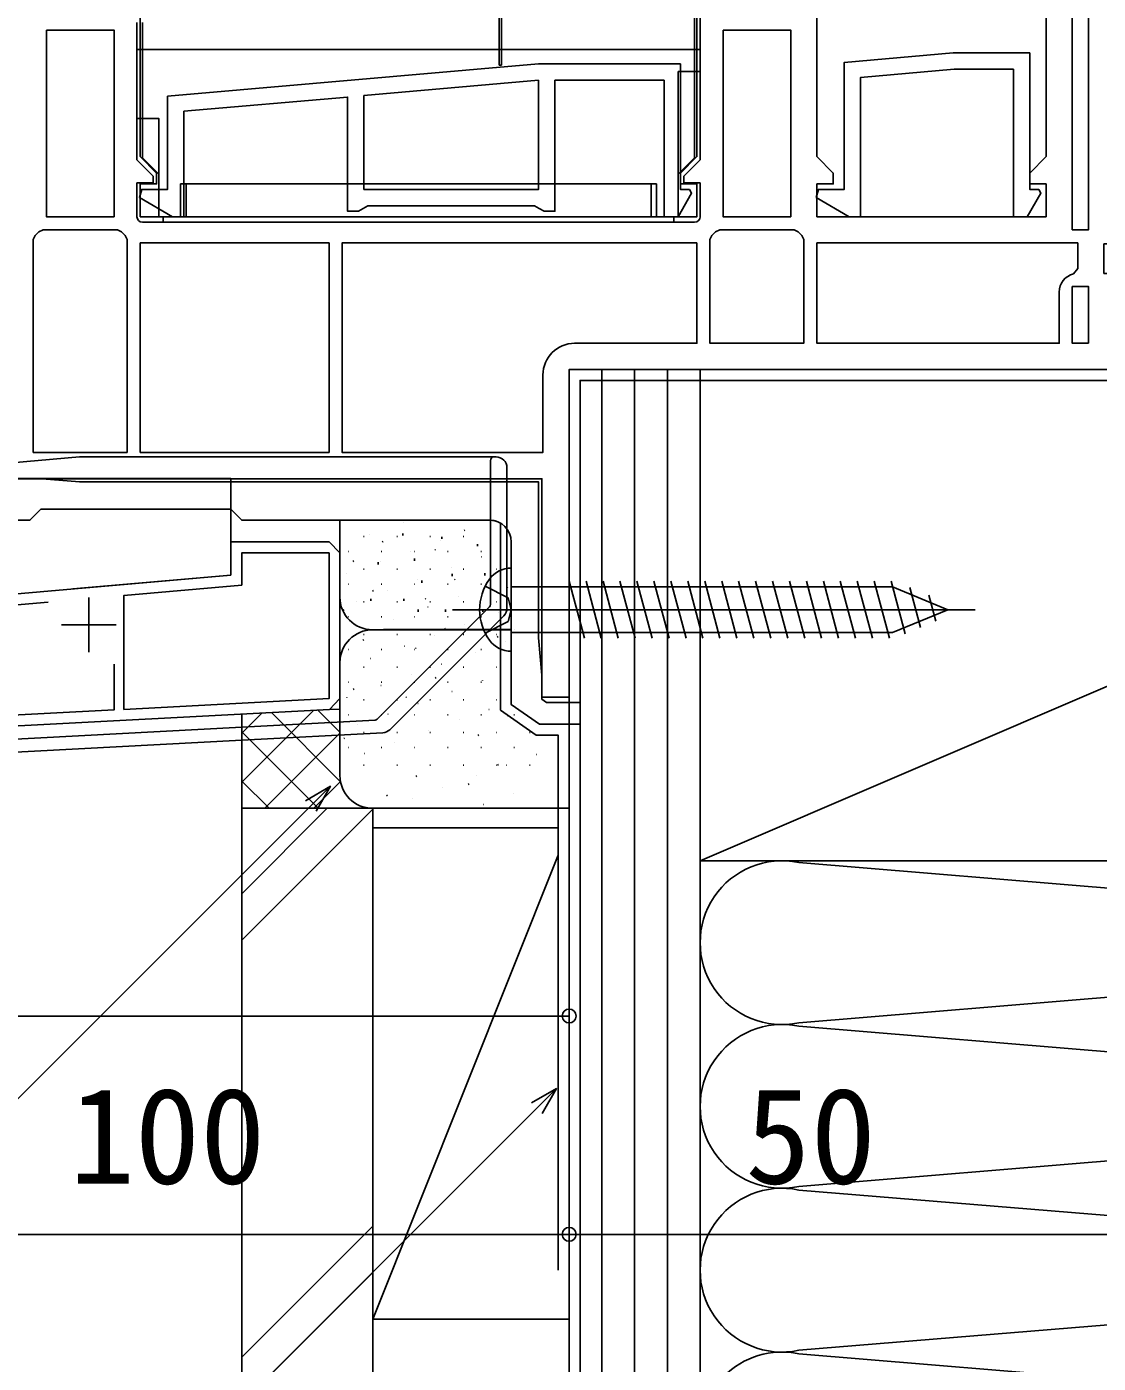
# Model space of a CAD drawing. Units: millimetres, scale not verified. Extents: x -525 to 525, y -783 to 779.
# Drawn here: x -334 to -235.8, y 379.3 to 501.7 of the extents above; entities that cross this region are included whole.
import ezdxf
from ezdxf.enums import TextEntityAlignment as Align

# ---------------------------------------------------------------- set-up
doc = ezdxf.new("R2010")
doc.units = ezdxf.units.MM
doc.header["$LTSCALE"] = 4
for name, color, linetype in [('0-2_YKK_11', 7, 'Continuous'), ('0-4_YKK_13', 4, 'Continuous'), ('0-5_YKK_D', 6, 'Continuous'), ('0-7_YSS_K', 3, 'Continuous'), ('0-8_YSS_KE', 3, 'Continuous')]:
    doc.layers.add(name, color=color, linetype=linetype)
doc.styles.add('ＭＳ ゴシック', font='')
doc.styles.get('ＭＳ ゴシック').set_extended_font_data('MS Gothic')

msp = doc.modelspace()

# ---------------------------------------------------------------- linework, layer by layer
at = {"layer": '0-2_YKK_11'}
for p, q in [((-333.174, 482.589), (-333.35, 482.208)), ((-271.174, 482.589), (-271.35, 482.208)), ((-305.25, 440.151), (-305.25, 453.502)), ((-328.25, 449.402), (-328.25, 444.402)), ((-330.75, 446.902), (-325.75, 446.902)), ((-306.198, 439.152), (-305.25, 440.151))]:
    msp.add_line(p, q, dxfattribs=at)
for points in [[(-272.55, 510.3), (-272.55, 489.8), (-274.05, 488.3), (-274.05, 487.3), (-272.55, 487.3), (-272.55, 484.3), (-323.55, 484.3), (-323.55, 487.3), (-322.05, 487.3), (-322.05, 488.3), (-323.55, 489.8), (-323.55, 510.3)], [(-240.55, 507.8), (-240.55, 489.8), (-242.05, 488.3), (-242.05, 487.3), (-240.55, 487.3), (-240.55, 484.3), (-261.55, 484.3), (-261.55, 487.3), (-260.05, 487.3), (-260.05, 488.3), (-261.55, 489.8), (-261.55, 510.3)], [(-346.05, 460.3), (-286.75, 460.3), (-286.75, 440.3), (-284.25, 440.3), (-284.25, 470.3), (-234.25, 470.3), (-234.25, 474.376), (-234.438, 474.766), (-234.438, 475.234), (-234.25, 475.625), (-234.25, 479.1), (-235.25, 479.1), (-235.25, 481.8), (-234.25, 481.8), (-234.25, 498.3), (-221.342, 498.3), (-221.046, 498.05), (-220.75, 497.8), (-219.25, 497.8), (-219.25, 500.3), (-234.25, 500.3), (-234.25, 509.3), (-239.05, 509.3)], [(-333.35, 482.208), (-333.35, 462.7), (-324.75, 462.7), (-324.75, 482.208), (-324.926, 482.589)], [(-325.261, 482.924), (-325.642, 483.1), (-332.458, 483.1), (-332.839, 482.924)], [(-271.35, 482.208), (-271.35, 472.7), (-262.75, 472.7), (-262.75, 482.208), (-262.926, 482.589)], [(-263.261, 482.924), (-263.642, 483.1), (-270.458, 483.1), (-270.839, 482.924)], [(-272.55, 481.9), (-305.05, 481.9), (-305.05, 462.7), (-286.65, 462.7), (-286.65, 469.8)], [(-283.75, 472.7), (-272.55, 472.7), (-272.55, 481.9)], [(-237.65, 481.9), (-261.55, 481.9), (-261.55, 472.7), (-239.35, 472.7), (-239.35, 477.4)], [(-238.036, 479.056), (-237.65, 479.542), (-237.65, 481.9)], [(-344.3, 459.3), (-343.05, 459.3), (-343.05, 460), (-340.15, 460), (-340.15, 459.1), (-341.85, 459.1), (-341.85, 457.5), (-334.85, 457.5), (-334.85, 459.1), (-336.55, 459.1), (-336.55, 460.3), (-332.55, 460.3), (-329.121, 460)], [(-329.121, 460), (-287.05, 460), (-287.05, 445.729), (-286.75, 442.3), (-286.75, 440.092), (-286.333, 439.8), (-283.25, 439.8), (-283.25, 437.8), (-286.964, 437.8), (-289.55, 439.611), (-289.55, 454.5)], [(-291.55, 456.5), (-314.25, 456.5), (-315.25, 457.5), (-332.65, 457.5), (-333.65, 456.5), (-343.05, 456.5), (-343.05, 458.1), (-343.565, 458.1), (-343.775, 458.014)], [(-305.25, 453.502), (-306.25, 454.502), (-315.25, 454.502), (-315.25, 451.469), (-353.351, 448.135)], [(-325.95, 443.302), (-325.95, 439.118), (-351.05, 437.803), (-351.05, 447.333), (-331.996, 449)], [(-306.198, 439.152), (-305.25, 439.202), (-305.25, 440.137)], [(-382.88, 434.205), (-382.875, 434.394), (-382.601, 435.148), (-352.05, 436.749), (-352.05, 435.702), (-351.05, 435.702), (-351.05, 436.801), (-306.198, 439.152)]]:
    msp.add_lwpolyline(points, dxfattribs=at)
for points in [[(-238.15, 506.9), (-238.15, 483.1), (-236.65, 483.1), (-236.65, 506.9)], [(-332.15, 501.4), (-332.15, 484.3), (-325.95, 484.3), (-325.95, 501.4)], [(-270.15, 501.4), (-270.15, 484.3), (-263.95, 484.3), (-263.95, 501.4)], [(-321.05, 495.325), (-287.05, 498.3), (-274.05, 498.3), (-274.05, 486.8), (-273.223, 486.8), (-273.027, 486.46), (-274.274, 484.3), (-275.55, 484.3), (-275.55, 496.8), (-285.55, 496.8), (-285.55, 484.8), (-286.55, 484.8), (-286.983, 485.05), (-287.416, 485.3), (-302.684, 485.3), (-303.117, 485.05), (-303.55, 484.8), (-304.55, 484.8), (-304.55, 495.263), (-319.55, 493.951), (-319.55, 484.3), (-320.586, 484.3), (-323.617, 486.05), (-323.416, 486.8), (-321.05, 486.8)], [(-243.55, 497.8), (-243.55, 484.3), (-242.274, 484.3), (-241.027, 486.46), (-241.223, 486.8), (-242.05, 486.8), (-242.05, 499.3), (-249.05, 499.3), (-259.05, 498.425), (-259.05, 486.8), (-261.416, 486.8), (-261.617, 486.05), (-258.586, 484.3), (-257.55, 484.3), (-257.55, 497.051), (-248.985, 497.8)], [(-287.05, 496.794), (-303.05, 495.394), (-303.05, 486.8), (-287.05, 486.8)], [(-306.25, 462.7), (-306.25, 481.9), (-323.55, 481.9), (-323.55, 462.7)], [(-236.65, 472.7), (-236.65, 477.9), (-238.15, 477.9), (-238.15, 472.7)], [(-325.05, 439.165), (-306.25, 440.151), (-306.25, 453.502), (-314.25, 453.502), (-314.25, 450.552), (-325.05, 449.607)]]:
    msp.add_lwpolyline(points, close=True, dxfattribs=at)
for centre, radius, start, end in [((-335.05, 484.8), 2.9, 310.32022, 319.67978), ((-323.05, 484.8), 2.9, 220.32022, 229.67978), ((-273.05, 484.8), 2.9, 310.32022, 319.67978), ((-261.05, 484.8), 2.9, 220.32022, 229.67978), ((-237.65, 477.4), 1.7, 103.13657, 180), ((-283.75, 469.8), 2.9, 90.00001, 179.99999), ((-291.55, 454.5), 2, 0.00001, 89.99999)]:
    msp.add_arc(centre, radius, start, end, dxfattribs=at)
at = {"layer": '0-4_YKK_13'}
for p, q in [((-290.45, 499.6), (-290.45, 505.6)), ((-272.75, 505.6), (-272.75, 499.6)), ((-323.85, 499.6), (-323.85, 502.1)), ((-323.35, 502.1), (-323.35, 499.6)), ((-290.65, 503.1), (-290.65, 499.6)), ((-272.25, 503.1), (-272.25, 499.6)), ((-323.35, 499.6), (-323.85, 499.6)), ((-323.85, 493.3), (-323.85, 499.6)), ((-290.65, 498.164), (-290.65, 499.6)), ((-290.45, 499.6), (-290.65, 499.6)), ((-272.25, 499.6), (-272.75, 499.6)), ((-272.25, 499.6), (-272.25, 497.6)), ((-274.25, 497.6), (-272.75, 497.6)), ((-272.75, 497.6), (-272.75, 489.7)), ((-272.25, 497.6), (-272.75, 497.6)), ((-272.25, 497.6), (-272.25, 489.5)), ((-323.85, 493.3), (-323.35, 493.3)), ((-323.85, 489.5), (-323.85, 493.3)), ((-323.35, 493.3), (-323.35, 489.7)), ((-323.85, 489.5), (-322.35, 488)), ((-321.85, 488.2), (-323.35, 489.7)), ((-272.75, 489.7), (-274.25, 488.2)), ((-273.75, 488), (-272.25, 489.5)), ((-323.85, 487.4), (-322.35, 487.4)), ((-323.85, 484.3), (-323.85, 487.4)), ((-322.35, 488), (-322.35, 487.4)), ((-319.35, 487.3), (-319.35, 484.3)), ((-276.75, 484.3), (-276.75, 487.3)), ((-273.75, 487.4), (-273.75, 488)), ((-321.45, 483.8), (-323.35, 483.8)), ((-321.45, 483.8), (-321.45, 484.3)), ((-274.65, 483.8), (-321.45, 483.8)), ((-319.35, 484.3), (-319.85, 484.3)), ((-319.35, 484.3), (-276.75, 484.3)), ((-276.25, 484.3), (-276.75, 484.3)), ((-274.65, 483.8), (-274.65, 484.3)), ((-272.75, 483.8), (-274.65, 483.8)), ((-329.113, 462.302), (-354.41, 460.088)), ((-329.113, 462.302), (-291.15, 462.302)), ((-291.45, 461.961), (-291.45, 461.483)), ((-291.15, 462.302), (-290.95, 462.302)), ((-291.45, 461.483), (-291.45, 448.78)), ((-289.95, 461.302), (-289.95, 448.449)), ((-315.25, 451.468), (-315.25, 460.302)), ((-289.55, 444.5), (-289.55, 452.1)), ((-329.72, 450.203), (-315.25, 451.468)), ((-284.251, 450.9), (-282.858, 445.7)), ((-282.698, 450.9), (-281.305, 445.7)), ((-281.145, 450.9), (-279.752, 445.7)), ((-279.593, 450.9), (-278.199, 445.7)), ((-278.04, 450.9), (-276.646, 445.7)), ((-276.487, 450.9), (-275.093, 445.7)), ((-274.934, 450.9), (-273.54, 445.7)), ((-273.381, 450.9), (-271.988, 445.7)), ((-271.828, 450.9), (-270.435, 445.7)), ((-270.275, 450.9), (-268.882, 445.7)), ((-268.722, 450.9), (-267.329, 445.7)), ((-267.169, 450.9), (-265.776, 445.7)), ((-265.616, 450.9), (-264.223, 445.7)), ((-264.063, 450.9), (-262.67, 445.7)), ((-262.51, 450.9), (-261.117, 445.7)), ((-260.958, 450.9), (-259.564, 445.7)), ((-259.405, 450.9), (-258.011, 445.7)), ((-257.852, 450.9), (-256.458, 445.7)), ((-256.299, 450.9), (-254.905, 445.7)), ((-254.746, 450.9), (-253.456, 446.087)), ((-291.942, 450.45), (-289.823, 449.394)), ((-289.55, 448.3), (-289.823, 449.394)), ((-289.55, 450.4), (-254.62, 450.4)), ((-249.55, 448.3), (-254.62, 450.4)), ((-253.044, 450.342), (-252.058, 446.666)), ((-251.297, 449.619), (-250.661, 447.245)), ((-291.538, 448.568), (-301.839, 438.267)), ((-294.95, 448.3), (-247.05, 448.3)), ((-289.55, 448.3), (-289.823, 447.206)), ((-249.55, 448.3), (-254.62, 446.2)), ((-300.679, 437.306), (-290.243, 447.742)), ((-291.942, 446.15), (-289.823, 447.206)), ((-290.243, 447.742), (-290.242, 447.742)), ((-289.55, 446.2), (-254.62, 446.2)), ((-350.45, 435.642), (-314.25, 437.539)), ((-302.036, 438.179), (-314.25, 437.539)), ((-300.679, 437.306), (-300.679, 437.306)), ((-350.15, 434.457), (-314.25, 436.338)), ((-314.25, 436.338), (-301.333, 437.014)), ((-301.333, 437.014), (-301.333, 437.015))]:
    msp.add_line(p, q, dxfattribs=at)
for points in [[(-274.25, 497.6), (-274.25, 484.3), (-276.25, 484.3), (-276.25, 487.3), (-319.85, 487.3), (-319.85, 484.3), (-321.85, 484.3), (-321.85, 493.3), (-323.35, 493.3), (-323.35, 499.6), (-290.65, 499.6)], [(-290.65, 498.164), (-290.45, 498.181), (-290.45, 499.6)], [(-290.45, 499.6), (-272.75, 499.6), (-272.75, 497.6)], [(-273.75, 487.4), (-272.25, 487.4), (-272.25, 484.3)], [(-358.25, 447.54), (-358.25, 460.302), (-315.25, 460.302)]]:
    msp.add_lwpolyline(points, dxfattribs=at)
for centre, radius, start, end in [((-323.35, 484.3), 0.5, 180, 270), ((-272.75, 484.3), 0.5, 270, 0), ((-291.105, 461.959), 0.345, 97.52871, 179.68964), ((-290.95, 461.302), 1, 0, 90), ((-289.599, 449.701), 2.4, 88.83014, 144.29996), ((-287.65, 448.3), 4.8, 144.29996, 215.70004), ((-291.75, 448.78), 0.3, 315, 0), ((-290.95, 448.449), 1, 315, 0), ((-289.599, 446.9), 2.4, 215.70004, 271.16986), ((-302.051, 438.479), 0.3, 273, 315), ((-301.386, 438.013), 1, 273, 315)]:
    msp.add_arc(centre, radius, start, end, dxfattribs=at)
at = {"layer": '0-5_YKK_D'}
for p, q in [((-284.25, 439.8), (-284.25, 390.079)), ((-284.25, 439.8), (-284.25, 390.079)), ((-284.25, 427.8), (-284.25, 410.079)), ((-284.25, 411.079), (-364.25, 411.079)), ((-384.25, 391.079), (-284.25, 391.079)), ((-284.25, 391.079), (-234.25, 391.079))]:
    msp.add_line(p, q, dxfattribs=at)
for points in [[(-306.123, 432.126), (-307.926, 430.323), (-364.043, 374.207), (-450.286, 374.207)], [(-308.409, 430.806), (-306.123, 432.126), (-307.443, 429.84)], [(-285.412, 404.434), (-287.216, 402.631), (-343.332, 346.515), (-432.736, 346.515)], [(-287.699, 403.114), (-285.412, 404.434), (-286.732, 402.148)]]:
    msp.add_lwpolyline(points, dxfattribs=at)
for centre in [(-284.25, 411.079), (-284.25, 391.079), (-284.25, 391.079)]:
    msp.add_circle(centre, 0.637, dxfattribs=at)
at = {"layer": '0-7_YSS_K'}
for p, q in [((-281.25, 371.151), (-281.25, 470.3)), ((-278.25, 371.151), (-278.25, 470.3)), ((-275.25, 470.3), (-275.25, 371.151)), ((-272.25, 425.3), (-167.25, 470.3)), ((-272.25, 371.151), (-272.25, 470.3)), ((-305.261, 449.458), (-305.261, 456.5)), ((-305.261, 456.5), (-291.55, 456.5)), ((-299.429, 456.282), (-299.419, 456.285)), ((-293.879, 455.542), (-293.796, 455.597)), ((-303.081, 454.996), (-303.031, 454.996)), ((-302.549, 455.177), (-302.539, 455.18)), ((-301.371, 454.501), (-301.288, 454.556)), ((-300.041, 454.996), (-299.991, 454.996)), ((-299.495, 455.284), (-299.495, 455.084)), ((-297.001, 454.996), (-296.951, 454.996)), ((-296.04, 454.641), (-296.03, 454.644)), ((-295.901, 454.98), (-295.901, 454.78)), ((-293.961, 454.996), (-293.911, 454.996)), ((-292.644, 454.312), (-292.644, 454.112)), ((-304.506, 453.621), (-304.456, 453.621)), ((-301.466, 453.621), (-301.416, 453.621)), ((-298.783, 453.67), (-298.773, 453.673)), ((-298.426, 453.621), (-298.376, 453.621)), ((-296.569, 453.762), (-296.485, 453.817)), ((-295.386, 453.621), (-295.336, 453.621)), ((-292.346, 453.621), (-292.296, 453.621)), ((-292.273, 453.134), (-292.264, 453.137)), ((-304.061, 452.721), (-303.977, 452.776)), ((-303.081, 452.006), (-303.031, 452.006)), ((-301.755, 452.643), (-301.755, 452.443)), ((-301.573, 452.682), (-301.564, 452.685)), ((-300.041, 452.006), (-299.991, 452.006)), ((-298.408, 452.977), (-298.408, 452.777)), ((-297.001, 452.006), (-296.951, 452.006)), ((-295.064, 452.146), (-295.054, 452.149)), ((-293.961, 452.006), (-293.911, 452.006)), ((-290.921, 452.006), (-290.871, 452.006)), ((-304.693, 451.577), (-304.684, 451.58)), ((-304.506, 450.631), (-304.456, 450.631)), ((-301.466, 450.631), (-301.416, 450.631)), ((-298.426, 450.631), (-298.376, 450.631)), ((-298.184, 451.041), (-298.174, 451.044)), ((-297.749, 450.974), (-297.749, 450.774)), ((-295.386, 450.631), (-295.336, 450.631)), ((-294.956, 451.577), (-294.956, 451.377)), ((-294.764, 451.039), (-294.681, 451.094)), ((-292.346, 450.631), (-292.296, 450.631)), ((-291.977, 451.642), (-291.977, 451.442)), ((-302.256, 449.998), (-302.172, 450.053)), ((-300.927, 450.07), (-300.917, 450.073)), ((-294.418, 449.534), (-294.408, 449.537)), ((-291.675, 450.505), (-291.665, 450.508)), ((-289.961, 450.3), (-289.878, 450.355)), ((-304.945, 448.218), (-304.862, 448.273)), ((-303.717, 449.081), (-303.708, 449.085)), ((-303.081, 449.016), (-303.031, 449.016)), ((-302.422, 449.305), (-302.422, 449.105)), ((-300.041, 449.016), (-299.991, 449.016)), ((-299.409, 449.305), (-299.409, 449.105)), ((-298.083, 448.304), (-298.083, 448.104)), ((-297.453, 449.259), (-297.37, 449.314)), ((-297.208, 448.546), (-297.198, 448.549)), ((-297.001, 449.016), (-296.951, 449.016)), ((-295.568, 448.304), (-295.568, 448.104)), ((-293.961, 449.016), (-293.911, 449.016)), ((-292.147, 448.304), (-292.147, 448.104)), ((-290.921, 449.016), (-290.871, 449.016)), ((-304.506, 447.641), (-304.456, 447.641)), ((-301.466, 447.641), (-301.416, 447.641)), ((-300.328, 447.441), (-300.319, 447.444)), ((-298.426, 447.641), (-298.376, 447.641)), ((-295.386, 447.641), (-295.336, 447.641)), ((-293.819, 446.905), (-293.809, 446.908)), ((-292.346, 447.641), (-292.296, 447.641)), ((-290.699, 448.01), (-290.689, 448.013)), ((-303.081, 446.026), (-303.031, 446.026)), ((-302.213, 446.458), (-289.49, 446.458)), ((-289.55, 446.5), (-301.25, 446.5)), ((-300.041, 446.026), (-299.991, 446.026)), ((-297.001, 446.026), (-296.951, 446.026)), ((-296.562, 445.933), (-296.552, 445.937)), ((-295.648, 446.536), (-295.565, 446.591)), ((-293.961, 446.026), (-293.911, 446.026)), ((-290.921, 446.026), (-290.871, 446.026)), ((-290.846, 445.797), (-290.762, 445.852)), ((-304.506, 444.651), (-304.456, 444.651)), ((-303.14, 445.495), (-303.057, 445.55)), ((-301.466, 444.651), (-301.416, 444.651)), ((-299.352, 444.945), (-299.343, 444.949)), ((-298.426, 444.651), (-298.376, 444.651)), ((-298.338, 444.756), (-298.254, 444.811)), ((-295.386, 444.651), (-295.336, 444.651)), ((-292.346, 444.651), (-292.296, 444.651)), ((-290.053, 445.397), (-290.043, 445.401)), ((-305.25, 433.108), (-305.25, 443.458)), ((-302.472, 443.84), (-302.463, 443.844)), ((-295.963, 443.304), (-295.954, 443.308)), ((-292.843, 444.409), (-292.833, 444.413)), ((-305.215, 442.869), (-305.206, 442.872)), ((-303.081, 443.036), (-303.031, 443.036)), ((-300.041, 443.036), (-299.991, 443.036)), ((-298.706, 442.333), (-298.697, 442.336)), ((-297.001, 443.036), (-296.951, 443.036)), ((-296.533, 442.032), (-296.449, 442.088)), ((-293.961, 443.036), (-293.911, 443.036)), ((-290.921, 443.036), (-290.871, 443.036)), ((-304.506, 441.661), (-304.456, 441.661)), ((-304.025, 440.991), (-303.941, 441.047)), ((-301.496, 441.345), (-301.487, 441.348)), ((-301.466, 441.661), (-301.416, 441.661)), ((-298.426, 441.661), (-298.376, 441.661)), ((-295.386, 441.661), (-295.336, 441.661)), ((-294.987, 440.809), (-294.978, 440.812)), ((-292.346, 441.661), (-292.296, 441.661)), ((-292.197, 441.797), (-292.187, 441.801)), ((-304.616, 440.24), (-304.607, 440.243)), ((-303.081, 440.046), (-303.031, 440.046)), ((-300.041, 440.046), (-299.991, 440.046)), ((-299.222, 440.252), (-299.139, 440.308)), ((-298.107, 439.704), (-298.098, 439.708)), ((-297.001, 440.046), (-296.951, 440.046)), ((-293.961, 440.046), (-293.911, 440.046)), ((-290.921, 440.046), (-290.871, 440.046)), ((-314.25, 436.979), (-312.402, 438.826)), ((-314.25, 430.108), (-314.25, 438.73)), ((-314.249, 432.489), (-307.664, 439.074)), ((-305.194, 432.533), (-311.532, 438.871)), ((-305.251, 437.08), (-307.266, 439.095)), ((-304.506, 438.671), (-304.456, 438.671)), ((-301.466, 438.671), (-301.416, 438.671)), ((-300.85, 438.733), (-300.841, 438.736)), ((-298.426, 438.671), (-298.376, 438.671)), ((-295.386, 438.671), (-295.336, 438.671)), ((-292.346, 438.671), (-292.296, 438.671)), ((-291.598, 439.168), (-291.589, 439.172)), ((-289.925, 438.57), (-289.842, 438.625)), ((-289.306, 438.671), (-289.256, 438.671)), ((-307.259, 430.108), (-314.25, 437.098)), ((-303.64, 437.745), (-303.631, 437.748)), ((-297.131, 437.209), (-297.122, 437.212)), ((-294.341, 438.197), (-294.332, 438.2)), ((-312.14, 430.108), (-305.251, 436.997)), ((-304.909, 436.488), (-304.826, 436.543)), ((-303.081, 437.056), (-303.031, 437.056)), ((-300.251, 436.104), (-300.242, 436.107)), ((-300.041, 437.056), (-299.991, 437.056)), ((-297.001, 437.056), (-296.951, 437.056)), ((-293.961, 437.056), (-293.911, 437.056)), ((-292.615, 436.79), (-292.531, 436.845)), ((-290.921, 437.056), (-290.871, 437.056)), ((-287.881, 437.056), (-287.831, 437.056)), ((-304.506, 435.681), (-304.456, 435.681)), ((-302.994, 435.133), (-302.985, 435.136)), ((-301.466, 435.681), (-301.416, 435.681)), ((-298.426, 435.681), (-298.376, 435.681)), ((-295.386, 435.681), (-295.336, 435.681)), ((-292.346, 435.681), (-292.296, 435.681)), ((-289.306, 435.681), (-289.256, 435.681)), ((-287.233, 435.032), (-287.223, 435.035)), ((-303.081, 434.066), (-303.031, 434.066)), ((-300.041, 434.066), (-299.991, 434.066)), ((-297.001, 434.066), (-296.951, 434.066)), ((-293.961, 434.066), (-293.911, 434.066)), ((-290.921, 434.066), (-290.871, 434.066)), ((-290.81, 434.067), (-290.726, 434.122)), ((-289.976, 434.061), (-289.967, 434.064)), ((-287.881, 434.066), (-287.831, 434.066)), ((-311.749, 430.108), (-314.249, 432.607)), ((-307.65, 430.108), (-305.199, 432.559)), ((-298.302, 433.026), (-298.218, 433.081)), ((-293.499, 432.287), (-293.416, 432.342)), ((-292.766, 433.073), (-292.757, 433.076)), ((-300.991, 431.246), (-300.908, 431.301)), ((-298.629, 430.996), (-298.62, 431)), ((-295.886, 431.968), (-295.877, 431.971)), ((-289.377, 431.432), (-289.368, 431.435)), ((-302.25, 430.108), (-314.25, 430.108)), ((-306.408, 430.108), (-314.25, 422.266)), ((-314.25, 418.023), (-302.25, 430.023)), ((-303.16, 430.108), (-303.051, 430.217)), ((-302.769, 430.108), (-302.825, 430.164)), ((-302.25, 430.108), (-286.25, 430.108)), ((-284.25, 430.108), (-302.25, 430.108)), ((-292.12, 430.461), (-292.111, 430.464)), ((-302.25, 383.308), (-302.25, 428.308)), ((-285.25, 428.308), (-302.25, 428.308)), ((-284.25, 428.308), (-284.25, 383.308)), ((-302.25, 383.308), (-285.25, 425.808)), ((-272.25, 425.3), (-272.25, 371.151)), ((-263.218, 425.142), (-176.282, 417.958)), ((-263.218, 410.458), (-176.282, 417.642)), ((-176.282, 402.958), (-263.218, 410.142)), ((-263.218, 395.458), (-176.282, 402.642)), ((-263.218, 395.142), (-176.282, 387.958)), ((-302.25, 391.839), (-314.25, 379.839)), ((-302.25, 387.597), (-314.25, 375.597)), ((-176.282, 387.642), (-263.218, 380.458)), ((-302.25, 383.308), (-284.25, 383.308)), ((-263.218, 380.142), (-176.282, 372.958))]:
    msp.add_line(p, q, dxfattribs=at)
msp.add_lwpolyline([(-272.25, 470.3), (-284.25, 470.3), (-284.25, 371.151)], dxfattribs=at)
for centre, radius, start, end in [((-291.55, 454.5), 2, 59.96579, 90.00016), ((-291.55, 454.5), 2, 0, 0.02834), ((-302.261, 449.458), 3, 180, 270), ((-302.25, 443.458), 3, 90, 180), ((-289.25, 449.5), 3, 270, 270.00007), ((-302.25, 433.108), 3, 180, 270), ((-264.75, 417.8), 7.5, 78.21647, 281.78351), ((-264.75, 402.8), 7.5, 78.21647, 281.78351), ((-264.75, 387.8), 7.5, 78.21647, 281.78351), ((-264.75, 372.8), 7.5, 78.21647, 192.70196)]:
    msp.add_arc(centre, radius, start, end, dxfattribs=at)
at = {"layer": '0-8_YSS_KE'}
for p, q in [((-290.549, 439.089), (-290.549, 456.231)), ((-290.549, 439.089), (-287.279, 436.8)), ((-314.25, 371.151), (-314.25, 430.108))]:
    msp.add_line(p, q, dxfattribs=at)
msp.add_lwpolyline([(-167.25, 425.3), (-167.25, 470.3), (-272.25, 470.3), (-272.25, 425.3)], close=True, dxfattribs=at)
for points in [[(-283.25, 371.151), (-283.25, 469.3), (-234.25, 469.3)], [(-287.279, 436.8), (-285.25, 436.8), (-285.25, 387.8)], [(-302.25, 371.151), (-302.25, 430.108), (-314.25, 430.108)]]:
    msp.add_lwpolyline(points, dxfattribs=at)

# ---------------------------------------------------------------- texts
at = {"layer": '0-5_YKK_D', "style": 'ＭＳ ゴシック'}
for s, p in [('100', (-330.034, 393.079)), ('50', (-268.114, 393.079))]:
    msp.add_text(s, height=8.798, dxfattribs=at).set_placement(p, align=Align.BOTTOM_LEFT)

doc.saveas('drawing.dxf')
